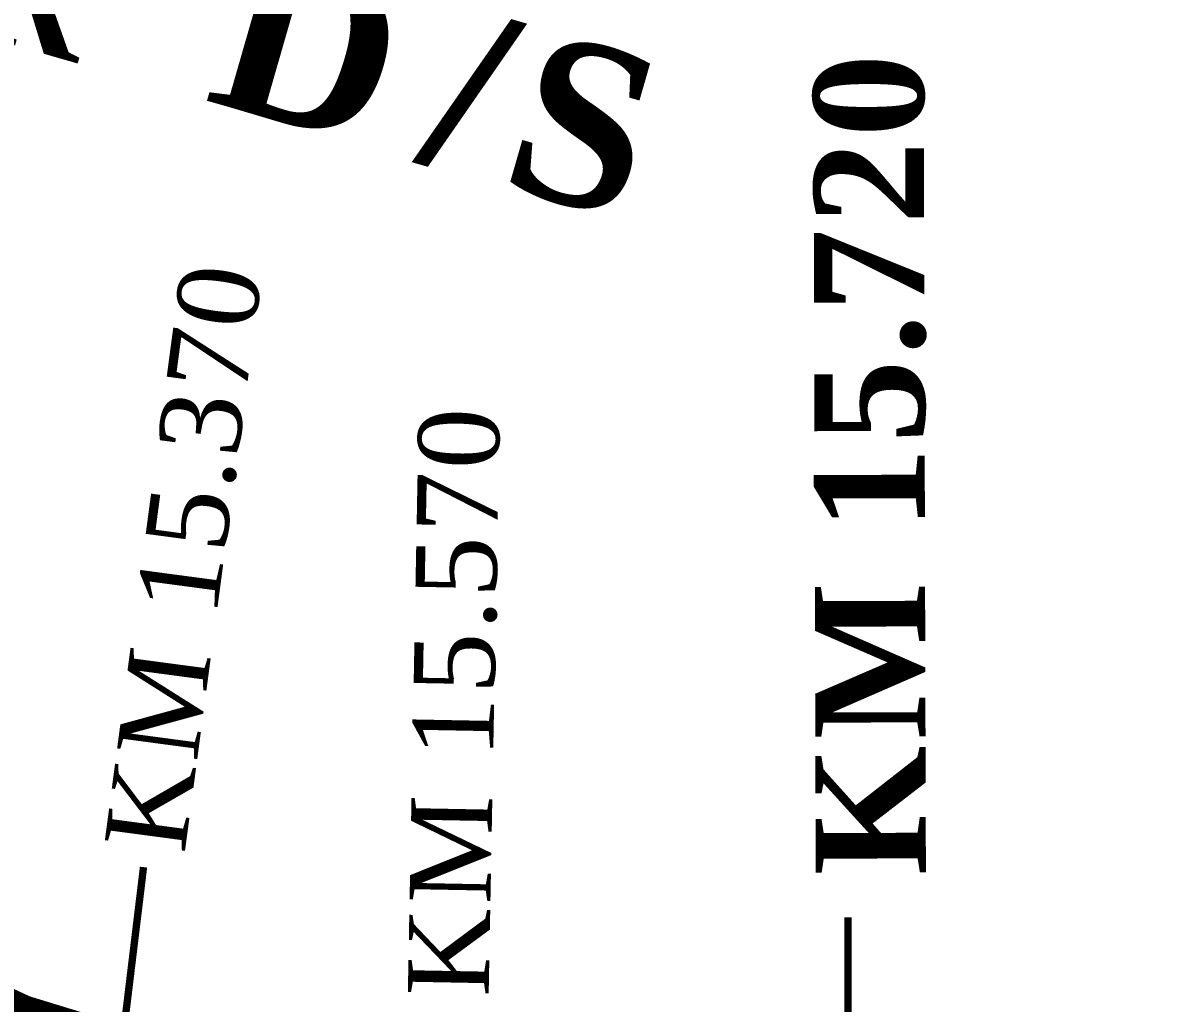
# Model space of a CAD drawing. Header units: inches. Extents: x -340059099 to 1458168, y 1119167 to 1294232938.
# Drawn here: x 470484 to 472046, y 2617306 to 2618639 of the extents above; entities that cross this region are included whole.
import ezdxf

# ---------------------------------------------------------------- set-up
doc = ezdxf.new("R2010")
doc.units = ezdxf.units.IN
doc.header["$MEASUREMENT"] = 0
doc.layers.add('Text', color=7, linetype='Continuous')
doc.styles.add('Text', font='times.ttf', dxfattribs={"height": 240})

msp = doc.modelspace()

# ---------------------------------------------------------------- linework, layer by layer
at = {"layer": 'Text', "color": 1, "const_width": 50}
msp.add_lwpolyline([(468504.7, 2617650.4), (468758.3, 2617609.7), (469015.4, 2617608), (469266, 2617577.6), (469574.9, 2617559.7), (469746.5, 2617532.6), (470013.3, 2617461.5), (470261.6, 2617395.3), (470484.2, 2617291.6), (470711.3, 2617222.1), (471067.4, 2617113.1), (471185.5, 2617077), (471342.5, 2617070.9), (471405.3, 2617051.1), (471578.6, 2616861.2)], dxfattribs=at)
at = {"layer": 'Text', "color": 0, "lineweight": 25, "const_width": 10}
for points in [[(470607.2, 2617156.4), (470647.7, 2617490.9)], [(471606.4, 2616898.1), (471606.4, 2617422.6)]]:
    msp.add_lwpolyline(points, dxfattribs=at)
at = {"layer": 'Text', "color": 1}
msp.add_circle((469844, 2616428.5), 81808, dxfattribs=at)

# ---------------------------------------------------------------- texts
at = {"layer": 'Text', "attachment_point": 1, "style": 'Text'}
for s, insert, char_height, rotation in [('{\\fTimes New Roman|b1|i0|c0|p18;\\H1.049x;\\T1.25;PADMA RIVER \\H0.9533x; \\H1.538x;D/S}', (468698.4, 2619348.2), 143, 343.9449), ('{\\fTimes New Roman|b1|i0|c0|p18;\\T1.05;KM 15.720}', (471562.3, 2617479.5), 150, 90.1612), ('{\\T1.05;KM 15.370}', (470594.5, 2617522.8), 110, 82.4024), ('{\\T1.05;KM 15.570}', (471007.3, 2617316.3), 110, 88.9239)]:
    msp.add_mtext(s, dxfattribs=dict(at, insert=insert, char_height=char_height, rotation=rotation))

doc.saveas('drawing.dxf')
